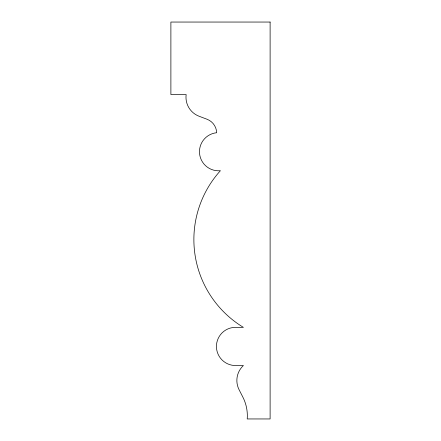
<?xml version="1.0" encoding="UTF-8"?>
<svg xmlns="http://www.w3.org/2000/svg" width="441" height="441" viewBox="0 0 441 441"><rect width="100%" height="100%" fill="white"/><g stroke="black" fill="none" stroke-linecap="round" stroke-linejoin="round"><path stroke-width="0.66" d="M270.113 22.05L170.888 22.05L170.888 94.561L186.152 94.561A20.303 20.303 0 0 0 199.106 116.253L206.994 119.23A14.994 14.994 0 0 1 216.685 132.724A19.084 19.084 0 0 0 199.558 153.578A19.084 19.084 0 0 0 220.412 170.706A102.599 102.599 0 0 0 243.399 327.36L234.551 327.36A19.106 19.106 0 0 0 216.459 347.414A19.106 19.106 0 0 0 236.497 365.523L243.399 365.523A20.363 20.363 0 0 0 239.088 389.734L242.859 397.115A40.93 40.93 0 0 1 247.214 418.95L270.113 418.95L270.113 22.05"/></g></svg>
